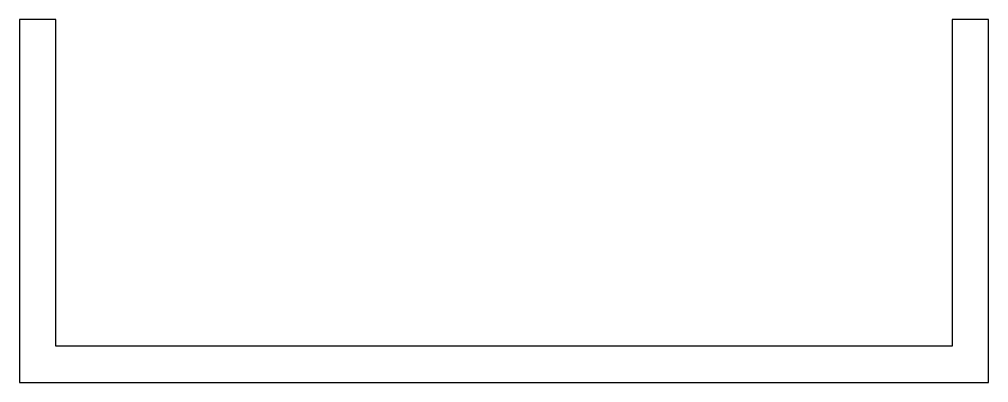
# Model space of a CAD drawing. Extents: x 706.1 to 786.1, y 711.5 to 741.5.
import ezdxf

# ---------------------------------------------------------------- set-up
doc = ezdxf.new("R2010")
doc.units = 0
doc.layers.add('ANA', color=7, linetype='CONTINUOUS')

msp = doc.modelspace()

# ---------------------------------------------------------------- linework, layer by layer
at = {"layer": 'ANA', "linetype": 'BYBLOCK'}
for p, q in [((709.057, 741.49), (706.057, 741.49)), ((706.057, 741.49), (706.057, 711.49)), ((709.057, 714.49), (709.057, 741.49)), ((786.057, 741.49), (783.057, 741.49)), ((783.057, 741.49), (783.057, 714.49)), ((786.057, 711.49), (786.057, 741.49)), ((783.057, 714.49), (709.057, 714.49)), ((706.057, 711.49), (786.057, 711.49))]:
    msp.add_line(p, q, dxfattribs=at)

doc.saveas('drawing.dxf')
